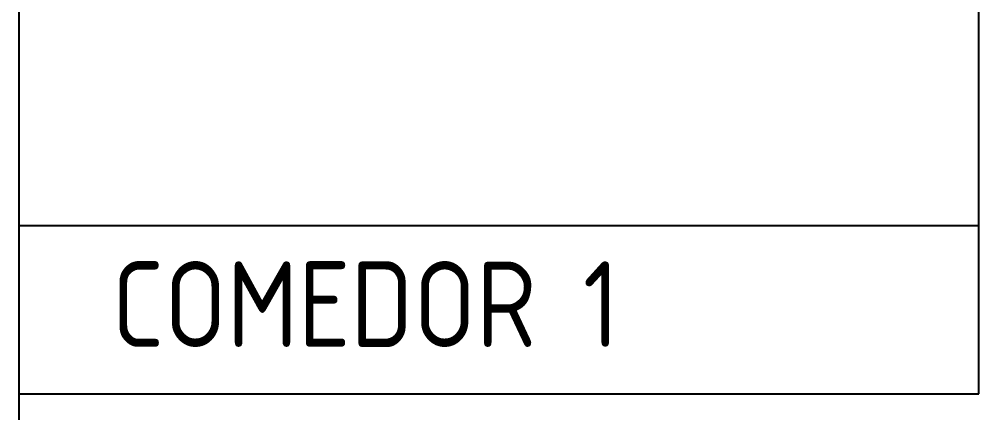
# Model space of a CAD drawing. Header units: millimetres. Extents: x 2198.5 to 2287.8, y 1208.8 to 1298.1.
# Drawn here: x 2205.183 to 2208.543, y 1291.104 to 1292.483 of the extents above; entities that cross this region are included whole.
import ezdxf

# ---------------------------------------------------------------- set-up
doc = ezdxf.new("R2010")
doc.units = ezdxf.units.MM
doc.layers.add('2', color=7, linetype='Continuous')
doc.styles.add('ARCHQUICK', font='ARCHQUIK.SHX')

msp = doc.modelspace()

# ---------------------------------------------------------------- linework, layer by layer
at = {"layer": '2', "color": 4}
for p, q in [((2205.1827, 1267.7813), (2205.1827, 1297.8532)), ((2208.5427, 1291.1706), (2208.5427, 1294.5119)), ((2205.1827, 1291.7601), (2208.5427, 1291.7601)), ((2205.1827, 1291.1706), (2208.5427, 1291.1706))]:
    msp.add_line(p, q, dxfattribs=at)

# ---------------------------------------------------------------- texts
at = {"layer": '2', "style": 'ARCHQUICK'}
msp.add_text('COMEDOR 1', height=0.3, dxfattribs=at).set_placement((2205.5066, 1291.3346))

doc.saveas('drawing.dxf')
